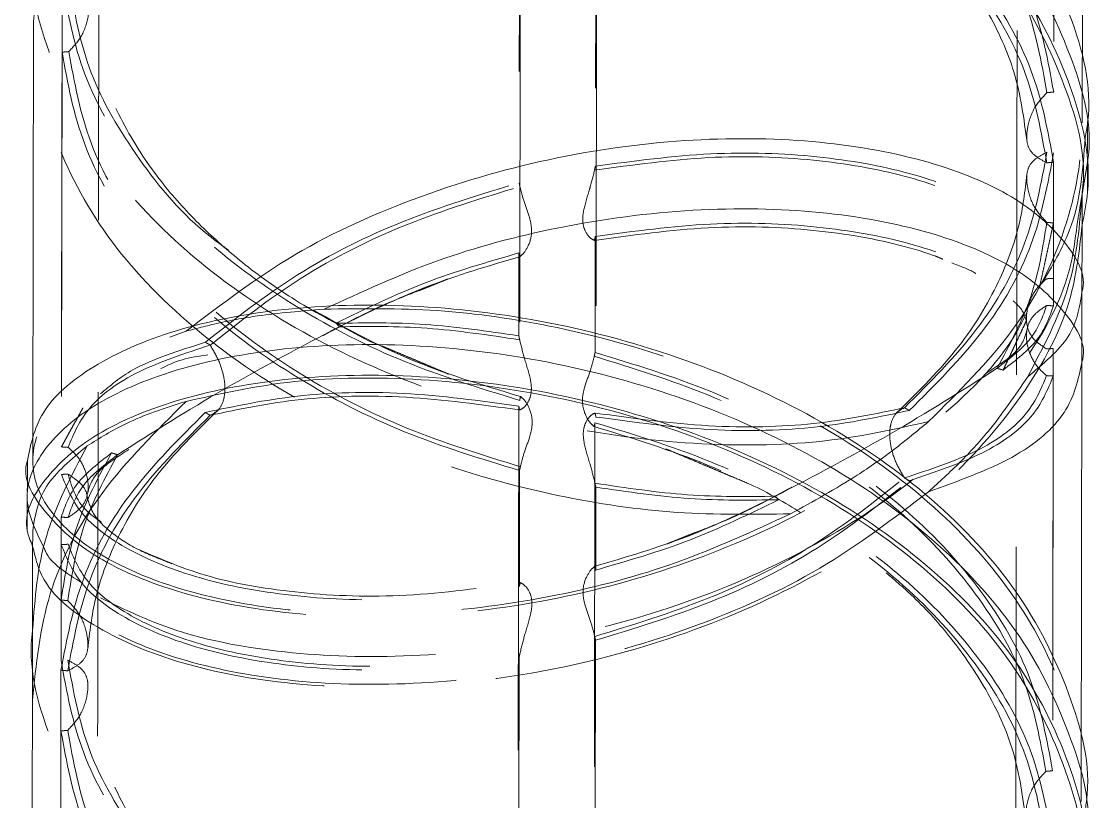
# Model space of a CAD drawing. Header units: millimetres. Extents: x 11 to 421, y 5 to 275.
# Drawn here: x 154.208 to 158.164, y 72.982 to 75.861 of the extents above; entities that cross this region are included whole.
import ezdxf

# ---------------------------------------------------------------- set-up
doc = ezdxf.new("R2010")
doc.units = ezdxf.units.MM
doc.linetypes.add('HIDDEN', pattern=[1.905, 1.27, -0.635])

msp = doc.modelspace()

# ---------------------------------------------------------------- linework, layer by layer
at = {"color": 7, "linetype": 'HIDDEN', "lineweight": 0}
for p, q in [((158.0192, 77.1581), (158.0167, 75.6)), ((158.0193, 77.0565), (158.0166, 75.376)), ((156.047, 76.946), (156.0442, 75.2655)), ((156.3283, 76.8845), (156.3258, 75.3264)), ((156.3305, 76.0816), (156.3277, 74.401)), ((156.0489, 76.0207), (156.0464, 74.4625)), ((154.3581, 75.9711), (154.3554, 74.2906)), ((154.358, 75.7471), (154.3555, 74.189)), ((158.0163, 75.341), (158.0156, 74.9127)), ((158.0162, 75.117), (158.0157, 74.8111)), ((156.3254, 75.0674), (156.3247, 74.6391)), ((156.0438, 75.0065), (156.0433, 74.7006)), ((158.0151, 74.6537), (158.0126, 73.0956)), ((158.0152, 74.5521), (158.0125, 72.8716)), ((156.0429, 74.4416), (156.0401, 72.7611)), ((156.3243, 74.3801), (156.3217, 72.822)), ((156.0459, 74.2035), (156.0452, 73.7753)), ((156.3273, 74.142), (156.3268, 73.8362)), ((154.3549, 74.0315), (154.3544, 73.7257)), ((154.355, 73.9299), (154.3543, 73.5017)), ((156.3264, 73.5771), (156.3237, 71.8966)), ((156.0448, 73.5163), (156.0423, 71.9581)), ((154.354, 73.4667), (154.3513, 71.7861)), ((154.3539, 73.2427), (154.3514, 71.6845))]:
    msp.add_line(p, q, dxfattribs=at)
for points in [[(154.4706, 61.7929), (154.5338, 100.5951)], [(157.9221, 100.5916), (157.8589, 61.7894)], [(154.358, 75.7471), (154.3828, 75.7492)], [(158.0167, 75.6), (157.9919, 75.5979)], [(156.3258, 75.3264), (156.3226, 75.3118)], [(157.9914, 75.3389), (158.0163, 75.341)], [(158.1134, 75.1734), (158.1414, 75.3399)], [(156.0474, 75.2514), (156.0442, 75.2655)], [(158.0162, 75.117), (157.9913, 75.1191)], [(157.9633, 74.8751), (158.0162, 75.117)], [(156.3222, 75.0528), (156.3254, 75.0674)], [(156.0438, 75.0065), (156.047, 74.9924)], [(157.5779, 74.9959), (157.6081, 74.9831)], [(155.6758, 74.8676), (155.7808, 74.9101)], [(157.9907, 74.9112), (158.0156, 74.9127)], [(158.0157, 74.8111), (157.9908, 74.8127)], [(155.3802, 74.734), (155.3691, 74.7469)], [(157.8303, 74.5742), (157.9139, 74.7518)], [(156.0433, 74.7006), (156.0465, 74.686)], [(154.887, 74.6766), (154.9046, 74.6664)], [(155.7845, 74.5592), (155.5401, 74.6622)], [(158.0151, 74.6537), (157.9903, 74.6522)], [(156.3215, 74.625), (156.3247, 74.6391)], [(157.8079, 74.5806), (157.8303, 74.5742)], [(157.9904, 74.5537), (158.0152, 74.5521)], [(156.0464, 74.4625), (156.0495, 74.4766)], [(154.4349, 74.4345), (154.3554, 74.2906)], [(154.8865, 74.4176), (154.9042, 74.4073)], [(156.0461, 74.427), (156.0429, 74.4416)], [(156.3246, 74.4157), (156.3277, 74.401)], [(157.4841, 74.4251), (157.4664, 74.4353)], [(156.3243, 74.3801), (156.3211, 74.366)], [(154.2501, 74.2969), (154.25, 74.2406)], [(154.3802, 74.289), (154.3554, 74.2906)], [(154.5627, 74.262), (154.5403, 74.2685)], [(156.5861, 74.2834), (156.8305, 74.1804)], [(156.0491, 74.2176), (156.0459, 74.2035)], [(154.3555, 74.189), (154.3803, 74.1905)], [(157.4837, 74.1661), (157.466, 74.1763)], [(156.3273, 74.142), (156.3241, 74.1567)], [(156.9904, 74.1087), (157.0015, 74.0957)], [(154.3549, 74.0315), (154.3798, 74.03)], [(156.6948, 73.975), (156.5898, 73.9326)], [(154.3799, 73.9315), (154.355, 73.9299)], [(156.3268, 73.8362), (156.3236, 73.8502)], [(156.0484, 73.7899), (156.0452, 73.7753)], [(154.3544, 73.7257), (154.3793, 73.7235)], [(156.3232, 73.5912), (156.3264, 73.5771)], [(156.0448, 73.5163), (156.048, 73.5309)], [(154.3788, 73.4645), (154.354, 73.4667)], [(154.3539, 73.2427), (154.3788, 73.2448)], [(158.0126, 73.0956), (157.9878, 73.0935)]]:
    msp.add_open_spline(points, degree=1, dxfattribs=at)
at = {"color": 7, "linetype": 'Continuous', "lineweight": 15}
for points, knots in [([(158.1325, 75.4311), (158.136, 75.45), (158.1643, 75.6013), (158.0893, 75.8889), (157.902, 76.2686), (157.5853, 76.6103), (157.1767, 76.8967), (156.6998, 77.1158), (156.1883, 77.2597), (155.6766, 77.3257), (155.1999, 77.3163), (154.7899, 77.2394), (154.4778, 77.1072), (154.2731, 76.9363), (154.2473, 76.809), (154.2345, 76.7455)], [0, 0, 0, 0, 0.011837, 0.094219, 0.176597, 0.258972, 0.341347, 0.423725, 0.506107, 0.588497, 0.670896, 0.753306, 0.835717, 0.918116, 1, 1, 1, 1]), ([(158.1414, 75.3399), (158.1415, 75.3407), (158.1641, 75.4738), (158.0868, 75.7431), (157.9024, 76.1228), (157.5849, 76.4645), (157.1765, 76.7509), (156.6995, 76.97), (156.188, 77.1139), (155.6764, 77.1798), (155.1995, 77.1705), (154.7902, 77.0936), (154.4755, 76.9614), (154.2803, 76.7904), (154.206, 76.6007), (154.2675, 76.4787), (154.2975, 76.4192)], [0, 0, 0, 0, 0.000464, 0.077631, 0.154794, 0.231955, 0.309116, 0.386279, 0.463446, 0.54062, 0.617803, 0.694997, 0.772192, 0.849374, 0.926549, 1, 1, 1, 1]), ([(158.1214, 75.109), (158.1295, 75.149), (158.1644, 75.3211), (158.0908, 75.6298), (157.9011, 76.0097), (157.585, 76.3513), (157.1762, 76.6377), (156.6994, 76.8568), (156.1878, 77.0007), (155.6762, 77.0667), (155.1992, 77.0573), (154.7903, 76.9804), (154.4741, 76.8481), (154.2845, 76.6773), (154.2108, 76.5292), (154.2456, 76.4479), (154.2536, 76.4292)], [0, 0, 0, 0, 0.024014, 0.10337, 0.182721, 0.262069, 0.341418, 0.420769, 0.500125, 0.579487, 0.658859, 0.738241, 0.817624, 0.896996, 0.976358, 1, 1, 1, 1]), ([(154.8199, 76.963), (154.9484, 76.9919), (155.2052, 77.0496), (155.6825, 77.0547), (156.1875, 76.9892), (156.6942, 76.8455), (157.1661, 76.6276), (157.5705, 76.343), (157.8843, 76.0038), (158.0684, 75.6268), (158.141, 75.3601), (158.1215, 75.2281), (158.1214, 75.2275)], [0, 0, 0, 0, 0.111097, 0.222177, 0.333245, 0.444304, 0.555356, 0.666404, 0.777453, 0.888505, 0.999563, 1, 1, 1, 1]), ([(154.2529, 75.8605), (154.2661, 75.9922), (154.2926, 76.2562), (154.4902, 76.6359), (154.71, 76.854), (154.8199, 76.963)], [0, 0, 0, 0, 0.332419, 0.666185, 1, 1, 1, 1]), ([(158.1419, 75.3733), (158.1419, 75.3922), (158.142, 75.4299), (158.142, 75.4676), (158.142, 75.4865)], [0, 0, 0, 0, 0.500011, 1, 1, 1, 1]), ([(154.8162, 74.7176), (154.9448, 74.8161), (155.2019, 75.013), (155.6795, 75.2269), (156.1849, 75.3701), (156.6919, 75.435), (157.1642, 75.4258), (157.5688, 75.3498), (157.883, 75.2192), (158.0674, 75.0509), (158.1403, 74.9235), (158.1209, 74.8613), (158.1208, 74.8611)], [0, 0, 0, 0, 0.111099, 0.222183, 0.333254, 0.444315, 0.55537, 0.666421, 0.777473, 0.888528, 0.999589, 1, 1, 1, 1]), ([(158.1416, 75.2276), (158.1417, 75.2465), (158.1417, 75.2842), (158.1418, 75.3219), (158.1418, 75.3408)], [0, 0, 0, 0, 0.499989, 1, 1, 1, 1]), ([(155.3247, 74.7988), (155.4622, 74.8623), (155.7372, 74.9893), (156.2056, 75.1127), (156.6912, 75.1763), (157.1638, 75.1667), (157.5683, 75.0908), (157.8829, 74.9602), (158.0658, 74.792), (158.1425, 74.6642), (158.1204, 74.6023), (158.1203, 74.602)], [0, 0, 0, 0, 0.11337, 0.226694, 0.3555, 0.484299, 0.613094, 0.741889, 0.870688, 0.999494, 1, 1, 1, 1]), ([(158.1206, 74.6021), (158.1207, 74.6452), (158.1208, 74.7316), (158.121, 74.8179), (158.121, 74.8611)], [0, 0, 0, 0, 0.499995, 1, 1, 1, 1]), ([(158.1284, 72.9266), (158.1319, 72.9456), (158.1602, 73.0968), (158.0852, 73.3845), (157.8979, 73.7642), (157.5812, 74.1059), (157.1726, 74.3923), (156.6957, 74.6114), (156.1842, 74.7553), (155.6725, 74.8212), (155.1958, 74.8119), (154.7858, 74.735), (154.4737, 74.6028), (154.269, 74.4319), (154.2433, 74.3045), (154.2304, 74.2411)], [0, 0, 0, 0, 0.011837, 0.094219, 0.176597, 0.258972, 0.341347, 0.423725, 0.506107, 0.588497, 0.670896, 0.753306, 0.835717, 0.918116, 1, 1, 1, 1]), ([(155.5401, 74.6622), (155.5166, 74.6707), (155.4924, 74.6795), (155.4709, 74.6916), (155.4702, 74.6919)], [0, 0, 0, 0, 0.9681719, 1, 1, 1, 1]), ([(158.1373, 72.8354), (158.1375, 72.8362), (158.16, 72.9694), (158.0827, 73.2387), (157.8983, 73.6184), (157.5808, 73.96), (157.1724, 74.2465), (156.6955, 74.4656), (156.1839, 74.6095), (155.6723, 74.6754), (155.1954, 74.6661), (154.7861, 74.5892), (154.4714, 74.4569), (154.2762, 74.286), (154.202, 74.0963), (154.2634, 73.9743), (154.2934, 73.9148)], [0, 0, 0, 0, 0.000475, 0.077642, 0.154804, 0.231964, 0.309124, 0.386286, 0.463453, 0.540626, 0.617808, 0.695001, 0.772194, 0.849376, 0.92655, 1, 1, 1, 1]), ([(154.8964, 74.63), (154.8631, 74.6252), (154.7937, 74.6152), (154.7472, 74.5918), (154.7229, 74.5796)], [0, 0, 0, 0, 0.478378, 1, 1, 1, 1]), ([(158.1173, 72.6045), (158.1255, 72.6445), (158.1604, 72.8167), (158.0867, 73.1254), (157.897, 73.5052), (157.5809, 73.8468), (157.1721, 74.1333), (156.6953, 74.3524), (156.1837, 74.4963), (155.6721, 74.5622), (155.1951, 74.5529), (154.7862, 74.476), (154.47, 74.3437), (154.2804, 74.1729), (154.2068, 74.0248), (154.2415, 73.9434), (154.2495, 73.9248)], [0, 0, 0, 0, 0.024014, 0.10337, 0.182721, 0.262069, 0.341418, 0.420769, 0.500125, 0.579487, 0.658859, 0.738241, 0.817624, 0.896996, 0.976358, 1, 1, 1, 1]), ([(154.8158, 74.4586), (154.9443, 74.4874), (155.2012, 74.5452), (155.6784, 74.5503), (156.1834, 74.4847), (156.6901, 74.341), (157.162, 74.1232), (157.5664, 73.8386), (157.8802, 73.4994), (158.0643, 73.1224), (158.1369, 72.8556), (158.1174, 72.7236), (158.1173, 72.7231)], [0, 0, 0, 0, 0.111097, 0.222177, 0.333245, 0.444304, 0.555356, 0.666404, 0.777453, 0.888505, 0.999563, 1, 1, 1, 1]), ([(154.2488, 73.3561), (154.262, 73.4878), (154.2885, 73.7518), (154.4861, 74.1315), (154.7059, 74.3495), (154.8158, 74.4586)], [0, 0, 0, 0, 0.332419, 0.666185, 1, 1, 1, 1]), ([(154.4507, 74.2943), (154.4965, 74.3229), (154.5698, 74.3688), (154.6974, 74.4217), (154.7763, 74.4463), (154.8158, 74.4586)], [0, 0, 0, 0, 0.453025, 0.725495, 1, 1, 1, 1]), ([(154.2492, 73.6151), (154.258, 73.7314), (154.2755, 73.9645), (154.3922, 74.1842), (154.4507, 74.2943)], [0, 0, 0, 0, 0.4987792, 1, 1, 1, 1]), ([(154.2498, 73.9816), (154.2585, 74.037), (154.2758, 74.148), (154.3923, 74.2454), (154.4507, 74.2943)], [0, 0, 0, 0, 0.4987794, 1, 1, 1, 1]), ([(154.2298, 74.0948), (154.2297, 74.076), (154.2297, 74.0382), (154.2296, 74.0005), (154.2296, 73.9817)], [0, 0, 0, 0, 0.500005, 1, 1, 1, 1]), ([(154.249, 73.6151), (154.2489, 73.5719), (154.2488, 73.4856), (154.2486, 73.3993), (154.2486, 73.3561)], [0, 0, 0, 0, 0.500101, 1, 1, 1, 1])]:
    msp.add_open_spline(points, degree=3, knots=knots, dxfattribs=at)
at = {"color": 7, "linetype": 'HIDDEN', "lineweight": 0}
for points, knots in [([(155.3288, 77.3032), (155.4662, 77.3055), (155.7409, 77.3099), (156.2091, 77.2415), (156.6944, 77.1047), (157.1664, 76.8865), (157.5715, 76.602), (157.8824, 76.2629), (158.0776, 75.8855), (158.1446, 75.4879), (158.0763, 75.0914), (157.886, 74.7111), (157.6652, 74.4931), (157.5548, 74.3841)], [0, 0, 0, 0, 0.081797, 0.16356, 0.256495, 0.349423, 0.44235, 0.535276, 0.628205, 0.721139, 0.814081, 0.907034, 1, 1, 1, 1]), ([(158.0167, 75.6), (157.9958, 75.7144), (157.954, 75.943), (157.7659, 76.2664), (157.4976, 76.5593), (157.1544, 76.809), (156.7586, 77.0124), (156.4721, 77.0998), (156.3288, 77.1435)], [0, 0, 0, 0, 0.166745, 0.333397, 0.5, 0.666603, 0.833254, 1, 1, 1, 1]), ([(157.9919, 75.5979), (157.9713, 75.7113), (157.9302, 75.9379), (157.7446, 76.2585), (157.4797, 76.549), (157.1409, 76.7968), (156.75, 76.9989), (156.4671, 77.0859), (156.3256, 77.1295)], [0, 0, 0, 0, 0.166745, 0.333397, 0.5, 0.666604, 0.833255, 1, 1, 1, 1]), ([(157.9914, 75.3389), (157.9709, 75.4522), (157.9298, 75.6789), (157.7442, 75.9995), (157.4793, 76.29), (157.1405, 76.5378), (156.7496, 76.7399), (156.4667, 76.8269), (156.3252, 76.8705)], [0, 0, 0, 0, 0.166745, 0.333396, 0.5, 0.666604, 0.833255, 1, 1, 1, 1]), ([(158.0163, 75.341), (157.9954, 75.4554), (157.9536, 75.684), (157.7655, 76.0074), (157.4971, 76.3003), (157.154, 76.55), (156.7582, 76.7534), (156.4716, 76.8408), (156.3283, 76.8845)], [0, 0, 0, 0, 0.166745, 0.333397, 0.5, 0.666603, 0.833254, 1, 1, 1, 1]), ([(157.4026, 76.3304), (157.4368, 76.3011), (157.5259, 76.2248), (157.6536, 76.0808), (157.7826, 75.8914), (157.8856, 75.6649), (157.9069, 75.5011), (157.9183, 75.4142)], [0, 0, 0, 0, 0.1094083, 0.284952, 0.4926207, 0.7308001, 1, 1, 1, 1]), ([(157.5548, 74.3841), (157.4263, 74.3552), (157.1695, 74.2975), (156.6922, 74.2924), (156.1872, 74.3579), (155.6805, 74.5016), (155.2086, 74.7195), (154.8042, 75.0041), (154.4904, 75.3433), (154.3063, 75.7202), (154.2337, 75.9871), (154.2532, 76.119), (154.2533, 76.1195)], [0, 0, 0, 0, 0.111097, 0.222177, 0.333245, 0.444304, 0.555356, 0.666404, 0.777453, 0.888505, 0.999564, 1, 1, 1, 1]), ([(156.0464, 74.4625), (155.9031, 74.5062), (155.6165, 74.5936), (155.2207, 74.7971), (154.8775, 75.0468), (154.6092, 75.3397), (154.4211, 75.663), (154.3793, 75.8917), (154.3584, 76.0061)], [0, 0, 0, 0, 0.166745, 0.333397, 0.5, 0.666603, 0.833254, 1, 1, 1, 1]), ([(154.3828, 75.7492), (154.3989, 75.7664), (154.4335, 75.8035), (154.4543, 75.8684), (154.4594, 75.922), (154.4496, 75.9597), (154.425, 75.9859), (154.3965, 76.0011), (154.3833, 76.0082)], [0, 0, 0, 0, 0.192991, 0.414919, 0.550737, 0.687182, 0.854969, 1, 1, 1, 1]), ([(154.9721, 75.0166), (154.9503, 75.0323), (154.8152, 75.1293), (154.6341, 75.35), (154.444, 75.6676), (154.4035, 75.8946), (154.3833, 76.0082)], [0, 0, 0, 0, 0.06021, 0.373355, 0.68659, 1, 1, 1, 1]), ([(155.4702, 74.6919), (155.3848, 74.7371), (155.2251, 74.8216), (155.028, 74.9628), (154.8647, 75.1073), (154.7205, 75.266), (154.5923, 75.4558), (154.4891, 75.6821), (154.4677, 75.846), (154.4564, 75.9329)], [0, 0, 0, 0, 0.14987, 0.280372, 0.392349, 0.512123, 0.653815, 0.816325, 1, 1, 1, 1]), ([(157.0459, 74.0438), (156.9085, 74.0416), (156.6338, 74.0371), (156.1656, 74.1056), (155.6803, 74.2423), (155.2081, 74.4605), (154.8039, 74.745), (154.4896, 75.0843), (154.3071, 75.4612), (154.2306, 75.7281), (154.2528, 75.86), (154.2529, 75.8605)], [0, 0, 0, 0, 0.11337, 0.226694, 0.3555, 0.484299, 0.613094, 0.741889, 0.870688, 0.999494, 1, 1, 1, 1]), ([(156.0459, 74.2035), (155.9026, 74.2472), (155.6161, 74.3346), (155.2203, 74.5381), (154.8771, 74.7878), (154.6088, 75.0807), (154.4207, 75.404), (154.3789, 75.6327), (154.358, 75.7471)], [0, 0, 0, 0, 0.1667454, 0.3333967, 0.5, 0.666603, 0.8332543, 1, 1, 1, 1]), ([(156.0491, 74.2176), (155.9076, 74.2611), (155.6247, 74.3482), (155.2338, 74.5502), (154.8949, 74.7981), (154.6301, 75.0886), (154.4445, 75.4092), (154.4034, 75.6358), (154.3828, 75.7492)], [0, 0, 0, 0, 0.166745, 0.333396, 0.5, 0.666604, 0.833255, 1, 1, 1, 1]), ([(157.9919, 75.5979), (157.9758, 75.5807), (157.9412, 75.5436), (157.9204, 75.4787), (157.9153, 75.4251), (157.9251, 75.3874), (157.9497, 75.3611), (157.9782, 75.3459), (157.9914, 75.3389)], [0, 0, 0, 0, 0.192991, 0.414912, 0.550729, 0.687182, 0.854963, 1, 1, 1, 1]), ([(157.9723, 74.8924), (158.0109, 74.958), (158.1124, 75.13), (158.1248, 75.316), (158.1325, 75.4311)], [0, 0, 0, 0, 0.38109, 1, 1, 1, 1]), ([(156.3226, 75.3118), (156.4642, 75.3312), (156.7474, 75.3699), (157.1386, 75.3563), (157.4777, 75.2968), (157.7429, 75.1946), (157.9288, 75.0624), (157.9701, 74.9616), (157.9907, 74.9112)], [0, 0, 0, 0, 0.166745, 0.333396, 0.5, 0.666604, 0.833255, 1, 1, 1, 1]), ([(156.3258, 75.3264), (156.4692, 75.3456), (156.7559, 75.3838), (157.1521, 75.3687), (157.4955, 75.3071), (157.7642, 75.2023), (157.9525, 75.0672), (157.9946, 74.9642), (158.0156, 74.9127)], [0, 0, 0, 0, 0.166746, 0.333397, 0.5, 0.666603, 0.833254, 1, 1, 1, 1]), ([(157.4664, 74.4353), (157.5601, 74.529), (157.7473, 74.7165), (157.929, 75.0391), (157.9709, 75.2651), (157.9918, 75.3781)], [0, 0, 0, 0, 0.333482, 0.666785, 1, 1, 1, 1]), ([(157.4841, 74.4251), (157.5789, 74.5196), (157.7686, 74.7085), (157.9528, 75.0339), (157.9953, 75.262), (158.0166, 75.376)], [0, 0, 0, 0, 0.333483, 0.666784, 1, 1, 1, 1]), ([(157.9913, 75.1191), (157.9753, 75.1364), (157.9408, 75.1736), (157.9202, 75.2386), (157.9152, 75.2922), (157.9252, 75.3298), (157.9499, 75.356), (157.9785, 75.3711), (157.9918, 75.3781)], [0, 0, 0, 0, 0.192995, 0.415245, 0.551026, 0.687447, 0.85499, 1, 1, 1, 1]), ([(156.3226, 75.3118), (156.317, 75.2885), (156.3048, 75.2384), (156.2825, 75.1744), (156.277, 75.121), (156.2877, 75.0828), (156.3088, 75.0586), (156.318, 75.0546), (156.3222, 75.0528)], [0, 0, 0, 0, 0.192992, 0.414915, 0.550734, 0.687186, 0.854966, 1, 1, 1, 1]), ([(157.9179, 75.2974), (157.9108, 75.2357), (157.8954, 75.1023), (157.8146, 74.8869), (157.6721, 74.6478), (157.5178, 74.4957), (157.436, 74.415)], [0, 0, 0, 0, 0.200739, 0.433698, 0.699689, 1, 1, 1, 1]), ([(154.887, 74.6766), (154.9962, 74.7627), (155.2148, 74.935), (155.6151, 75.1351), (155.9012, 75.222), (156.0442, 75.2655)], [0, 0, 0, 0, 0.333483, 0.666784, 1, 1, 1, 1]), ([(154.9046, 74.6664), (155.0125, 74.7518), (155.2283, 74.9227), (155.6237, 75.1215), (155.9062, 75.2081), (156.0474, 75.2514)], [0, 0, 0, 0, 0.3334824, 0.6667842, 1, 1, 1, 1]), ([(156.047, 74.9924), (156.0526, 74.9971), (156.0648, 75.0073), (156.0871, 75.0474), (156.0926, 75.095), (156.0818, 75.1446), (156.0608, 75.1973), (156.0516, 75.2343), (156.0474, 75.2514)], [0, 0, 0, 0, 0.1929936, 0.4152437, 0.5510258, 0.6874473, 0.8549921, 1, 1, 1, 1]), ([(158.1214, 75.2275), (158.1126, 75.1113), (158.0951, 74.8781), (157.9784, 74.6585), (157.9199, 74.5484)], [0, 0, 0, 0, 0.498779, 1, 1, 1, 1]), ([(156.3254, 75.0674), (156.4688, 75.0865), (156.7555, 75.1248), (157.1517, 75.1097), (157.4951, 75.0481), (157.7637, 74.9433), (157.9521, 74.8082), (157.9941, 74.7052), (158.0151, 74.6537)], [0, 0, 0, 0, 0.166745, 0.333397, 0.5, 0.666603, 0.833255, 1, 1, 1, 1]), ([(157.8079, 74.5806), (157.8546, 74.6679), (157.9478, 74.8424), (157.9768, 75.0269), (157.9913, 75.1191)], [0, 0, 0, 0, 0.5004086, 1, 1, 1, 1]), ([(154.2495, 73.9248), (154.2597, 73.88), (154.2845, 73.7716), (154.4755, 73.6177), (154.786, 73.4846), (155.1967, 73.4068), (155.6734, 73.3963), (156.1854, 73.4611), (156.6975, 73.6038), (157.1744, 73.8219), (157.5852, 74.1076), (157.8958, 74.4489), (158.0866, 74.7898), (158.1113, 75.016), (158.1214, 75.109)], [0, 0, 0, 0, 0.061583, 0.149294, 0.237003, 0.324711, 0.412422, 0.500138, 0.587861, 0.675595, 0.763341, 0.851087, 0.938821, 1, 1, 1, 1]), ([(154.4996, 73.734), (154.5939, 73.6881), (154.7849, 73.5953), (155.1981, 73.5204), (155.6733, 73.5093), (156.1857, 73.5743), (156.6977, 73.717), (157.1744, 73.9351), (157.5859, 74.2208), (157.8941, 74.5623), (158.0725, 74.8674), (158.0961, 75.0563), (158.1031, 75.1122)], [0, 0, 0, 0, 0.103826, 0.210232, 0.31664, 0.423055, 0.529479, 0.635915, 0.742366, 0.848817, 0.955253, 1, 1, 1, 1]), ([(156.3222, 75.0528), (156.4638, 75.0721), (156.7469, 75.1109), (157.1381, 75.0973), (157.4773, 75.0378), (157.7425, 74.9356), (157.9284, 74.8034), (157.9697, 74.7026), (157.9903, 74.6522)], [0, 0, 0, 0, 0.166745, 0.333396, 0.5, 0.666604, 0.833255, 1, 1, 1, 1]), ([(155.3691, 74.7469), (155.4772, 74.7997), (155.6931, 74.9051), (155.927, 74.9727), (156.0438, 75.0065)], [0, 0, 0, 0, 0.50041, 1, 1, 1, 1]), ([(155.3802, 74.734), (155.487, 74.7864), (155.7004, 74.8913), (155.9315, 74.9587), (156.047, 74.9924)], [0, 0, 0, 0, 0.500409, 1, 1, 1, 1]), ([(157.6404, 74.9694), (157.6715, 74.958), (157.7057, 74.9455), (157.7272, 74.9319), (157.7291, 74.9307)], [0, 0, 0, 0, 0.9086465, 1, 1, 1, 1]), ([(157.9903, 74.6522), (157.9743, 74.6629), (157.9398, 74.6861), (157.9192, 74.7253), (157.9142, 74.7726), (157.9242, 74.8228), (157.9489, 74.8735), (157.9775, 74.8992), (157.9907, 74.9112)], [0, 0, 0, 0, 0.192994, 0.414916, 0.550734, 0.687185, 0.854965, 1, 1, 1, 1]), ([(155.3206, 74.7007), (155.3931, 74.7402), (155.5066, 74.8021), (155.6309, 74.8502), (155.6758, 74.8676)], [0, 0, 0, 0, 0.637924, 1, 1, 1, 1]), ([(158.1208, 74.8611), (158.1122, 74.8057), (158.0948, 74.6946), (157.9783, 74.5972), (157.9199, 74.5484)], [0, 0, 0, 0, 0.498845, 1, 1, 1, 1]), ([(155.3247, 74.7988), (155.4621, 74.801), (155.7369, 74.8055), (156.205, 74.7371), (156.6904, 74.6003), (157.1624, 74.3821), (157.5674, 74.0976), (157.8783, 73.7585), (158.0736, 73.3811), (158.1405, 72.9835), (158.0722, 72.587), (157.8819, 72.2067), (157.6611, 71.9887), (157.5507, 71.8797)], [0, 0, 0, 0, 0.081797, 0.16356, 0.256495, 0.349424, 0.44235, 0.535276, 0.628205, 0.721139, 0.814081, 0.907034, 1, 1, 1, 1]), ([(157.9908, 74.8127), (157.9764, 74.7714), (157.9476, 74.6888), (157.8545, 74.6167), (157.8079, 74.5806)], [0, 0, 0, 0, 0.4995921, 1, 1, 1, 1]), ([(158.0157, 74.8111), (158.001, 74.769), (157.9717, 74.6847), (157.8775, 74.611), (157.8303, 74.5742)], [0, 0, 0, 0, 0.49959, 1, 1, 1, 1]), ([(157.8668, 74.8302), (157.8758, 74.8218), (157.9079, 74.7919), (157.9138, 74.7627), (157.9181, 74.7417)], [0, 0, 0, 0, 0.279775, 1, 1, 1, 1]), ([(157.9908, 74.8127), (157.9748, 74.802), (157.9402, 74.7789), (157.9194, 74.7397), (157.9142, 74.6923), (157.9241, 74.6421), (157.9487, 74.5914), (157.9772, 74.5656), (157.9904, 74.5537)], [0, 0, 0, 0, 0.19299, 0.41524, 0.551022, 0.687444, 0.854988, 1, 1, 1, 1]), ([(154.2304, 74.2411), (154.2303, 74.2407), (154.2079, 74.1775), (154.2853, 74.0477), (154.4701, 73.8766), (154.788, 73.7436), (155.1967, 73.6658), (155.6739, 73.6553), (156.186, 73.72), (156.6974, 73.8629), (157.1768, 74.0805), (157.5782, 74.3684), (157.8323, 74.6131), (157.9072, 74.7656), (157.9199, 74.7916)], [0, 0, 0, 0, 0.0006007, 0.0985246, 0.1964427, 0.294358, 0.3922734, 0.4901915, 0.5881152, 0.6860475, 0.783991, 0.8819484, 0.9799059, 1, 1, 1, 1]), ([(155.3247, 74.7988), (155.2414, 74.7919), (155.108, 74.7808), (154.9412, 74.7506), (154.858, 74.7286), (154.8162, 74.7176)], [0, 0, 0, 0, 0.4530248, 0.725496, 1, 1, 1, 1]), ([(156.0495, 74.4766), (155.9072, 74.5192), (155.6384, 74.5997), (155.3989, 74.7324), (155.2863, 74.7947)], [0, 0, 0, 0, 0.529825, 1, 1, 1, 1]), ([(154.9589, 74.5053), (154.9592, 74.5054), (155.0956, 74.5841), (155.238, 74.6591), (155.3802, 74.734)], [0, 0, 0, 0, 0.002077, 1, 1, 1, 1]), ([(156.0433, 74.7006), (155.9265, 74.7177), (155.6929, 74.7518), (155.4771, 74.7486), (155.3691, 74.7469)], [0, 0, 0, 0, 0.49959, 1, 1, 1, 1]), ([(156.0465, 74.686), (155.9311, 74.7032), (155.7002, 74.7377), (155.4869, 74.7352), (155.3802, 74.734)], [0, 0, 0, 0, 0.499592, 1, 1, 1, 1]), ([(157.0459, 74.0438), (156.9084, 73.9803), (156.6334, 73.8534), (156.165, 73.7299), (155.6793, 73.6664), (155.207, 73.6759), (154.8016, 73.7519), (154.4904, 73.8823), (154.2948, 74.0512), (154.2275, 74.2401), (154.2954, 74.4278), (154.4854, 74.5994), (154.706, 74.6782), (154.8162, 74.7176)], [0, 0, 0, 0, 0.081797, 0.163561, 0.256495, 0.349423, 0.44235, 0.535276, 0.628205, 0.721139, 0.814081, 0.907034, 1, 1, 1, 1]), ([(156.0465, 74.686), (156.0521, 74.6627), (156.0642, 74.6126), (156.0863, 74.5485), (156.0917, 74.495), (156.0807, 74.4569), (156.0595, 74.4327), (156.0503, 74.4288), (156.0461, 74.427)], [0, 0, 0, 0, 0.192991, 0.415245, 0.551025, 0.687447, 0.85499, 1, 1, 1, 1]), ([(157.918, 74.7216), (157.9099, 74.6933), (157.8959, 74.645), (157.8042, 74.5859), (157.7664, 74.5616)], [0, 0, 0, 0, 0.587132, 1, 1, 1, 1]), ([(154.9046, 74.6664), (154.8111, 74.6355), (154.624, 74.5739), (154.4426, 74.4397), (154.401, 74.3392), (154.3802, 74.289)], [0, 0, 0, 0, 0.3334825, 0.6667843, 1, 1, 1, 1]), ([(154.887, 74.6766), (154.789, 74.6457), (154.6264, 74.5944), (154.536, 74.5174), (154.5001, 74.4867)], [0, 0, 0, 0, 0.602115, 1, 1, 1, 1]), ([(154.9046, 74.6664), (154.9163, 74.6467), (154.9395, 74.6074), (154.9557, 74.551), (154.9589, 74.5182), (154.9589, 74.5056), (154.9589, 74.5053)], [0, 0, 0, 0, 0.373027, 0.746054, 0.993388, 1, 1, 1, 1]), ([(156.3211, 74.366), (156.3155, 74.3708), (156.3034, 74.3809), (156.2813, 74.421), (156.2759, 74.4686), (156.2868, 74.5182), (156.308, 74.5709), (156.3172, 74.6079), (156.3215, 74.625)], [0, 0, 0, 0, 0.192994, 0.414918, 0.550736, 0.687185, 0.854968, 1, 1, 1, 1]), ([(157.9878, 73.0935), (157.9672, 73.2068), (157.9261, 73.4335), (157.7406, 73.7541), (157.4757, 74.0446), (157.1368, 74.2924), (156.7459, 74.4945), (156.463, 74.5815), (156.3215, 74.625)], [0, 0, 0, 0, 0.166745, 0.333396, 0.5, 0.666604, 0.833255, 1, 1, 1, 1]), ([(158.0126, 73.0956), (157.9917, 73.2099), (157.9499, 73.4386), (157.7618, 73.762), (157.4935, 74.0549), (157.1503, 74.3046), (156.7545, 74.508), (156.468, 74.5954), (156.3247, 74.6391)], [0, 0, 0, 0, 0.166746, 0.333397, 0.5, 0.666603, 0.833254, 1, 1, 1, 1]), ([(157.4117, 74.3374), (157.412, 74.3375), (157.5483, 74.4162), (157.6782, 74.4985), (157.8079, 74.5806)], [0, 0, 0, 0, 0.002077, 1, 1, 1, 1]), ([(158.1203, 74.602), (158.1073, 74.5396), (158.081, 74.4145), (157.8837, 74.2433), (157.6641, 74.1645), (157.5544, 74.1251)], [0, 0, 0, 0, 0.332419, 0.666186, 1, 1, 1, 1]), ([(157.9904, 74.5537), (157.9696, 74.5034), (157.928, 74.4029), (157.7466, 74.2688), (157.5595, 74.2071), (157.466, 74.1763)], [0, 0, 0, 0, 0.333216, 0.666518, 1, 1, 1, 1]), ([(158.0152, 74.5521), (157.9941, 74.5008), (157.9517, 74.3981), (157.7679, 74.261), (157.5784, 74.1977), (157.4837, 74.1661)], [0, 0, 0, 0, 0.333216, 0.666517, 1, 1, 1, 1]), ([(157.9199, 74.5484), (157.8741, 74.4807), (157.8006, 74.3724), (157.6729, 74.2326), (157.594, 74.161), (157.5544, 74.1251)], [0, 0, 0, 0, 0.453025, 0.725495, 1, 1, 1, 1]), ([(154.9589, 74.5053), (154.9586, 74.5051), (154.8224, 74.4264), (154.6924, 74.3441), (154.5627, 74.262)], [0, 0, 0, 0, 0.002077, 1, 1, 1, 1]), ([(156.0429, 74.4416), (155.8999, 74.4609), (155.6141, 74.4993), (155.214, 74.4875), (154.9957, 74.4409), (154.8865, 74.4176)], [0, 0, 0, 0, 0.3332157, 0.6665171, 1, 1, 1, 1]), ([(154.9042, 74.4073), (154.9159, 74.4135), (154.9392, 74.4258), (154.9555, 74.4634), (154.9589, 74.4924), (154.9589, 74.505), (154.9589, 74.5053)], [0, 0, 0, 0, 0.373028, 0.746058, 0.993396, 1, 1, 1, 1]), ([(156.0461, 74.427), (155.9049, 74.4464), (155.6226, 74.4854), (155.2276, 74.475), (155.012, 74.4299), (154.9042, 74.4073)], [0, 0, 0, 0, 0.3332158, 0.6665177, 1, 1, 1, 1]), ([(156.0495, 74.4766), (156.0552, 74.4719), (156.0672, 74.4617), (156.0894, 74.4217), (156.0947, 74.3741), (156.0838, 74.3244), (156.0626, 74.2717), (156.0534, 74.2347), (156.0491, 74.2176)], [0, 0, 0, 0, 0.192991, 0.414912, 0.550729, 0.687182, 0.854963, 1, 1, 1, 1]), ([(154.354, 73.4667), (154.3753, 73.5807), (154.4178, 73.8088), (154.602, 74.1341), (154.7917, 74.3231), (154.8865, 74.4176)], [0, 0, 0, 0, 0.333216, 0.666517, 1, 1, 1, 1]), ([(154.3788, 73.4645), (154.3998, 73.5775), (154.4416, 73.8036), (154.6233, 74.1262), (154.8106, 74.3136), (154.9042, 74.4073)], [0, 0, 0, 0, 0.333216, 0.666518, 1, 1, 1, 1]), ([(154.4527, 73.5452), (154.4598, 73.607), (154.4752, 73.7404), (154.556, 73.9557), (154.6985, 74.1949), (154.8528, 74.347), (154.9347, 74.4276)], [0, 0, 0, 0, 0.200738, 0.433698, 0.699689, 1, 1, 1, 1]), ([(156.3241, 74.1567), (156.3185, 74.18), (156.3064, 74.2301), (156.2843, 74.2942), (156.279, 74.3477), (156.2899, 74.3858), (156.3111, 74.4099), (156.3203, 74.4139), (156.3246, 74.4157)], [0, 0, 0, 0, 0.192995, 0.415245, 0.551026, 0.687447, 0.85499, 1, 1, 1, 1]), ([(157.4664, 74.4353), (157.3586, 74.4127), (157.143, 74.3676), (156.748, 74.3573), (156.4657, 74.3962), (156.3246, 74.4157)], [0, 0, 0, 0, 0.333482, 0.666785, 1, 1, 1, 1]), ([(157.4841, 74.4251), (157.3749, 74.4018), (157.1566, 74.3552), (156.7566, 74.3433), (156.4707, 74.3818), (156.3277, 74.401)], [0, 0, 0, 0, 0.333483, 0.666784, 1, 1, 1, 1]), ([(157.4664, 74.4353), (157.4547, 74.4292), (157.4314, 74.4169), (157.4151, 74.3793), (157.4117, 74.3502), (157.4117, 74.3377), (157.4117, 74.3374)], [0, 0, 0, 0, 0.373021, 0.746042, 0.993396, 1, 1, 1, 1]), ([(158.0122, 72.8366), (157.9913, 72.9509), (157.9495, 73.1796), (157.7614, 73.503), (157.4931, 73.7959), (157.1499, 74.0456), (156.7541, 74.249), (156.4676, 74.3364), (156.3243, 74.3801)], [0, 0, 0, 0, 0.166746, 0.333397, 0.5, 0.666603, 0.833254, 1, 1, 1, 1]), ([(157.0459, 74.0438), (157.1293, 74.0898), (157.2628, 74.1633), (157.4297, 74.2804), (157.513, 74.3494), (157.5548, 74.3841)], [0, 0, 0, 0, 0.4530244, 0.7254964, 1, 1, 1, 1]), ([(157.9874, 72.8345), (157.9668, 72.9478), (157.9257, 73.1745), (157.7401, 73.4951), (157.4752, 73.7856), (157.1364, 74.0334), (156.7455, 74.2355), (156.4626, 74.3225), (156.3211, 74.366)], [0, 0, 0, 0, 0.166745, 0.333396, 0.5, 0.666604, 0.833255, 1, 1, 1, 1]), ([(157.4117, 74.3374), (157.4114, 74.3372), (157.2751, 74.2585), (157.1326, 74.1835), (156.9904, 74.1087)], [0, 0, 0, 0, 0.002077, 1, 1, 1, 1]), ([(157.466, 74.1763), (157.4543, 74.1959), (157.4311, 74.2352), (157.4149, 74.2916), (157.4117, 74.3245), (157.4117, 74.337), (157.4117, 74.3374)], [0, 0, 0, 0, 0.3730301, 0.7460517, 0.9933964, 1, 1, 1, 1]), ([(154.3798, 74.03), (154.3958, 74.0407), (154.4304, 74.0638), (154.4512, 74.103), (154.4564, 74.1504), (154.4465, 74.2006), (154.4219, 74.2512), (154.3934, 74.277), (154.3802, 74.289)], [0, 0, 0, 0, 0.192994, 0.415244, 0.551026, 0.687447, 0.854992, 1, 1, 1, 1]), ([(154.3544, 73.7257), (154.3692, 73.8186), (154.3987, 74.0047), (154.4931, 74.1805), (154.5403, 74.2685)], [0, 0, 0, 0, 0.4995903, 1, 1, 1, 1]), ([(154.5403, 74.2685), (154.4932, 74.2316), (154.399, 74.158), (154.3696, 74.0737), (154.3549, 74.0315)], [0, 0, 0, 0, 0.50041, 1, 1, 1, 1]), ([(154.3793, 73.7235), (154.3938, 73.8157), (154.4228, 74.0003), (154.516, 74.1747), (154.5627, 74.262)], [0, 0, 0, 0, 0.499592, 1, 1, 1, 1]), ([(154.5627, 74.262), (154.5161, 74.226), (154.4231, 74.1539), (154.3942, 74.0712), (154.3798, 74.03)], [0, 0, 0, 0, 0.500409, 1, 1, 1, 1]), ([(154.4526, 74.1211), (154.4607, 74.1494), (154.4747, 74.1977), (154.5664, 74.2567), (154.6043, 74.2811)], [0, 0, 0, 0, 0.587132, 1, 1, 1, 1]), ([(154.3555, 74.189), (154.3765, 74.1374), (154.4185, 74.0345), (154.6069, 73.8994), (154.8755, 73.7946), (155.219, 73.733), (155.6151, 73.7178), (155.9018, 73.7561), (156.0452, 73.7753)], [0, 0, 0, 0, 0.166746, 0.333397, 0.5, 0.666603, 0.833254, 1, 1, 1, 1]), ([(154.3803, 74.1905), (154.3961, 74.1796), (154.4301, 74.1561), (154.45, 74.1258), (154.4516, 74.1003), (154.4519, 74.0965)], [0, 0, 0, 0, 0.424669, 0.913001, 1, 1, 1, 1]), ([(154.3803, 74.1905), (154.3948, 74.1387), (154.4127, 74.0751), (154.4895, 74.0223), (154.5038, 74.0125)], [0, 0, 0, 0, 0.813591, 1, 1, 1, 1]), ([(156.3232, 73.5912), (156.4644, 73.6345), (156.747, 73.7211), (157.1423, 73.9199), (157.3581, 74.0908), (157.466, 74.1763)], [0, 0, 0, 0, 0.333216, 0.666518, 1, 1, 1, 1]), ([(156.8305, 74.1804), (156.8534, 74.1712), (156.9442, 74.1343), (157.0243, 74.0849), (157.0843, 74.0479)], [0, 0, 0, 0, 0.251404, 1, 1, 1, 1]), ([(156.9904, 74.1087), (156.8837, 74.1074), (156.6705, 74.105), (156.4395, 74.1394), (156.3241, 74.1567)], [0, 0, 0, 0, 0.500409, 1, 1, 1, 1]), ([(156.3264, 73.5771), (156.4694, 73.6206), (156.7555, 73.7076), (157.1558, 73.9077), (157.3744, 74.0799), (157.4837, 74.1661)], [0, 0, 0, 0, 0.333216, 0.666517, 1, 1, 1, 1]), ([(157.0015, 74.0957), (156.8935, 74.0941), (156.6778, 74.0909), (156.4441, 74.125), (156.3273, 74.142)], [0, 0, 0, 0, 0.50041, 1, 1, 1, 1]), ([(157.05, 74.142), (156.9775, 74.1025), (156.864, 74.0405), (156.7398, 73.9924), (156.6948, 73.975)], [0, 0, 0, 0, 0.637924, 1, 1, 1, 1]), ([(157.5544, 74.1251), (157.4258, 74.0266), (157.1687, 73.8296), (156.6911, 73.6158), (156.1857, 73.4726), (155.6787, 73.4076), (155.2064, 73.4169), (154.8018, 73.4929), (154.4876, 73.6234), (154.3032, 73.7918), (154.2303, 73.9191), (154.2497, 73.9814), (154.2498, 73.9816)], [0, 0, 0, 0, 0.111097, 0.222177, 0.333245, 0.444304, 0.555356, 0.666404, 0.777453, 0.888505, 0.999563, 1, 1, 1, 1]), ([(154.7625, 73.8596), (154.7221, 73.8756), (154.6309, 73.9118), (154.5379, 73.9728), (154.4709, 74.0377), (154.4586, 74.0799), (154.4525, 74.1009)], [0, 0, 0, 0, 0.210109, 0.474461, 0.73758, 1, 1, 1, 1]), ([(156.3236, 73.8502), (156.4391, 73.8839), (156.6702, 73.9514), (156.8836, 74.0562), (156.9904, 74.1087)], [0, 0, 0, 0, 0.499592, 1, 1, 1, 1]), ([(156.3268, 73.8362), (156.4436, 73.8699), (156.6775, 73.9376), (156.8934, 74.043), (157.0015, 74.0957)], [0, 0, 0, 0, 0.49959, 1, 1, 1, 1]), ([(154.2934, 73.9148), (154.2944, 73.9118), (154.3101, 73.8643), (154.3743, 73.8243), (154.4344, 73.7868)], [0, 0, 0, 0, 0.063924, 1, 1, 1, 1]), ([(154.355, 73.9299), (154.3761, 73.8784), (154.4181, 73.7755), (154.6065, 73.6404), (154.8751, 73.5356), (155.2185, 73.474), (155.6147, 73.4588), (155.9014, 73.4971), (156.0448, 73.5163)], [0, 0, 0, 0, 0.1667455, 0.3333967, 0.5, 0.6666031, 0.8332545, 1, 1, 1, 1]), ([(154.3799, 73.9315), (154.4005, 73.881), (154.4418, 73.7802), (154.6277, 73.6481), (154.8929, 73.5459), (155.232, 73.4864), (155.6232, 73.4727), (155.9064, 73.5115), (156.048, 73.5309)], [0, 0, 0, 0, 0.166745, 0.333396, 0.5, 0.666604, 0.833255, 1, 1, 1, 1]), ([(154.6415, 73.912), (154.7243, 73.8758), (154.8898, 73.8035), (155.2334, 73.7457), (155.6234, 73.7316), (155.9067, 73.7705), (156.0484, 73.7899)], [0, 0, 0, 0, 0.24985, 0.499805, 0.749832, 1, 1, 1, 1]), ([(156.3236, 73.8502), (156.318, 73.8455), (156.3058, 73.8354), (156.2835, 73.7953), (156.278, 73.7477), (156.2888, 73.6981), (156.3098, 73.6453), (156.319, 73.6084), (156.3232, 73.5912)], [0, 0, 0, 0, 0.1929896, 0.41524, 0.5510223, 0.6874439, 0.8549879, 1, 1, 1, 1]), ([(157.3985, 73.826), (157.4327, 73.7967), (157.5218, 73.7204), (157.6495, 73.5763), (157.7785, 73.387), (157.8815, 73.1605), (157.9028, 72.9967), (157.9142, 72.9097)], [0, 0, 0, 0, 0.109408, 0.284952, 0.492621, 0.7308, 1, 1, 1, 1]), ([(156.048, 73.5309), (156.0537, 73.5542), (156.0658, 73.6042), (156.0881, 73.6682), (156.0937, 73.7217), (156.0829, 73.7599), (156.0618, 73.7841), (156.0527, 73.7881), (156.0484, 73.7899)], [0, 0, 0, 0, 0.192993, 0.414916, 0.550734, 0.687185, 0.854965, 1, 1, 1, 1]), ([(154.3793, 73.7235), (154.3953, 73.7062), (154.4298, 73.669), (154.4504, 73.6041), (154.4554, 73.5504), (154.4454, 73.5128), (154.4207, 73.4866), (154.3921, 73.4715), (154.3788, 73.4645)], [0, 0, 0, 0, 0.192991, 0.415245, 0.551025, 0.687447, 0.85499, 1, 1, 1, 1]), ([(157.5507, 71.8797), (157.4223, 71.8508), (157.1654, 71.7931), (156.6881, 71.788), (156.1831, 71.8535), (155.6764, 71.9972), (155.2045, 72.2151), (154.8001, 72.4996), (154.4863, 72.8388), (154.3022, 73.2158), (154.2296, 73.4826), (154.2491, 73.6146), (154.2492, 73.6151)], [0, 0, 0, 0, 0.1110967, 0.2221774, 0.3332452, 0.4443036, 0.5553556, 0.6664044, 0.777453, 0.888505, 0.9995634, 1, 1, 1, 1]), ([(156.0423, 71.9581), (155.899, 72.0018), (155.6124, 72.0892), (155.2166, 72.2927), (154.8735, 72.5424), (154.6051, 72.8353), (154.4171, 73.1586), (154.3753, 73.3873), (154.3543, 73.5017)], [0, 0, 0, 0, 0.166746, 0.333397, 0.5, 0.666603, 0.833254, 1, 1, 1, 1]), ([(154.3788, 73.2448), (154.3948, 73.262), (154.4294, 73.2991), (154.4502, 73.364), (154.4554, 73.4176), (154.4455, 73.4553), (154.4209, 73.4815), (154.3924, 73.4967), (154.3792, 73.5038)], [0, 0, 0, 0, 0.192994, 0.414918, 0.550736, 0.687185, 0.854968, 1, 1, 1, 1]), ([(154.9681, 72.5122), (154.9463, 72.5279), (154.8111, 72.6249), (154.63, 72.8456), (154.4399, 73.1632), (154.3994, 73.3902), (154.3792, 73.5038)], [0, 0, 0, 0, 0.0602098, 0.3733547, 0.6865899, 1, 1, 1, 1]), ([(155.4661, 72.1875), (155.3807, 72.2327), (155.221, 72.3172), (155.024, 72.4583), (154.8606, 72.6029), (154.7164, 72.7616), (154.5882, 72.9514), (154.485, 73.1777), (154.4637, 73.3416), (154.4524, 73.4285)], [0, 0, 0, 0, 0.14987, 0.280372, 0.392349, 0.512123, 0.653815, 0.816325, 1, 1, 1, 1]), ([(157.0418, 71.5394), (156.9044, 71.5372), (156.6297, 71.5327), (156.1615, 71.6012), (155.6762, 71.7379), (155.204, 71.9561), (154.7998, 72.2406), (154.4855, 72.5799), (154.303, 72.9567), (154.2265, 73.2237), (154.2487, 73.3556), (154.2488, 73.3561)], [0, 0, 0, 0, 0.11337, 0.226694, 0.3555, 0.484299, 0.613094, 0.741889, 0.870688, 0.999495, 1, 1, 1, 1]), ([(156.0419, 71.6991), (155.8985, 71.7428), (155.612, 71.8302), (155.2162, 72.0336), (154.873, 72.2834), (154.6047, 72.5763), (154.4166, 72.8996), (154.3748, 73.1283), (154.3539, 73.2427)], [0, 0, 0, 0, 0.166746, 0.333397, 0.5, 0.666603, 0.833254, 1, 1, 1, 1]), ([(156.045, 71.7132), (155.9035, 71.7567), (155.6206, 71.8438), (155.2297, 72.0458), (154.8909, 72.2937), (154.626, 72.5842), (154.4404, 72.9047), (154.3993, 73.1314), (154.3788, 73.2448)], [0, 0, 0, 0, 0.166745, 0.333396, 0.5, 0.666604, 0.833255, 1, 1, 1, 1]), ([(157.9878, 73.0935), (157.9717, 73.0762), (157.9371, 73.0392), (157.9163, 72.9743), (157.9112, 72.9206), (157.921, 72.883), (157.9456, 72.8567), (157.9741, 72.8415), (157.9874, 72.8345)], [0, 0, 0, 0, 0.1929906, 0.4149149, 0.5507323, 0.6871853, 0.8549653, 1, 1, 1, 1])]:
    msp.add_open_spline(points, degree=3, knots=knots, dxfattribs=at)
at = {"color": 7, "linetype": 'Continuous', "lineweight": 15}
for points, degree in [([(158.122, 75.4865), (158.1247, 77.1064)], 1), ([(154.2526, 75.8605), (154.2501, 74.2969)], 1), ([(158.121, 74.8611), (158.1216, 75.2275)], 1), ([(158.1031, 75.1122), (158.1134, 75.1734)], 1), ([(158.118, 72.9821), (158.1206, 74.602)], 1), ([(154.23, 74.2407), (154.23, 74.2218), (154.2299, 74.1841), (154.2299, 74.1463), (154.2298, 74.1275)], 3), ([(154.2496, 73.9816), (154.249, 73.6151)], 1), ([(154.2486, 73.3561), (154.246, 71.7924)], 1)]:
    msp.add_open_spline(points, degree=degree, dxfattribs=at)

doc.saveas('drawing.dxf')
